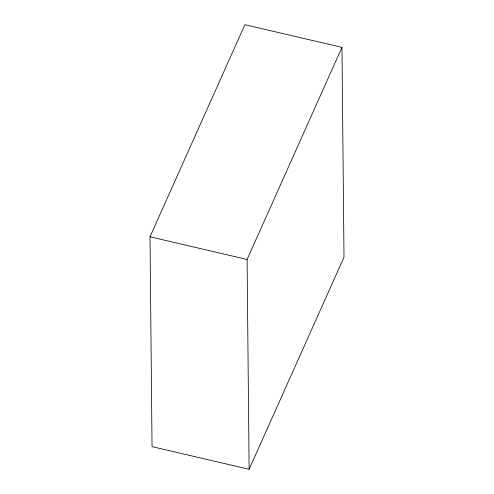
<?xml version="1.0" encoding="UTF-8"?>
<svg xmlns="http://www.w3.org/2000/svg" width="494" height="494" viewBox="0 0 494 494"><rect width="100%" height="100%" fill="white"/><g stroke="black" fill="none" stroke-linecap="round" stroke-linejoin="round"><path stroke-width="0.74" d="M149.997 236.799L244.876 24.7L341.965 47.368L344.003 257.201L249.124 469.3L152.035 446.632L149.997 236.799L247.086 259.474L249.124 469.3M247.086 259.474L341.965 47.368"/></g></svg>
